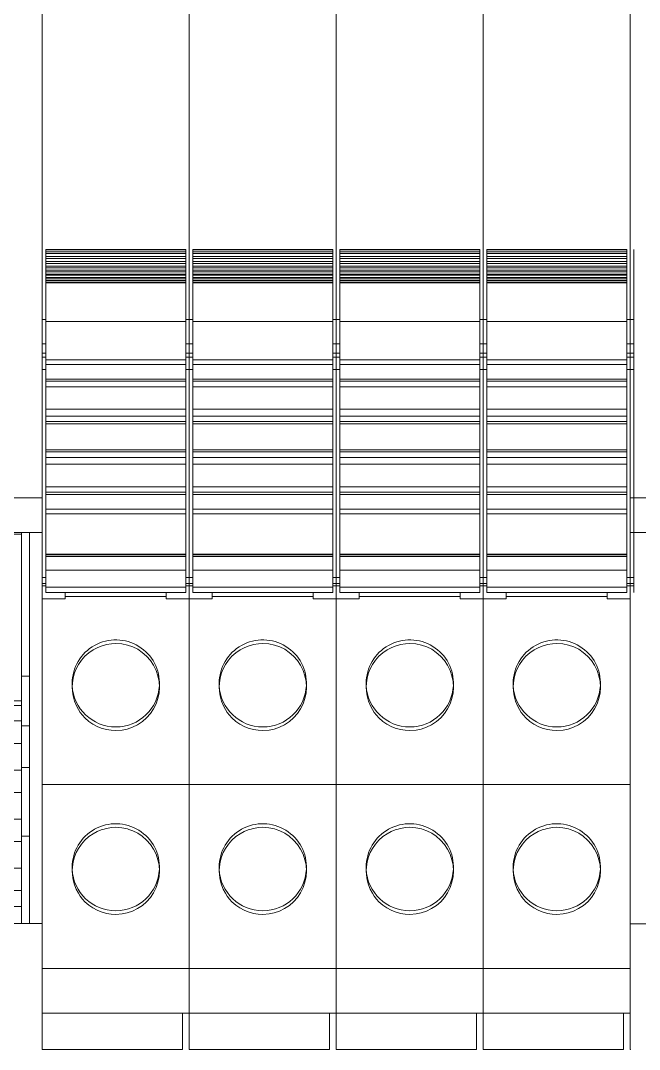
# Model space of a CAD drawing. Header units: millimetres. Extents: x 979 to 3414, y -1029 to 703.
# Drawn here: x 2281.37 to 2308.31, y 378.01 to 422.78 of the extents above; entities that cross this region are included whole.
import ezdxf

# ---------------------------------------------------------------- set-up
doc = ezdxf.new("R2010")
doc.units = ezdxf.units.MM
doc.layers.add('eProC - L2', color=41, linetype='Continuous', lineweight=20)

# ---------------------------------------------------------------- blocks, each defined once
blk = doc.blocks.new('eProC_Z_BPSN-SI-520')
at = {"layer": 'eProC - L2'}
for p, q in [((7.5, -60.072), (0, -60.072)), ((7.5, -61.577), (0, -61.577)), ((6.594, -61.647), (0.994, -61.647)), ((6.594, -78.601), (6.594, -61.577)), ((6.944, -78.601), (6.944, -61.577)), ((6.594, -67.83), (6.944, -67.83)), ((6.594, -68.91), (0.994, -68.91)), ((6.594, -69.103), (1.294, -69.103)), ((6.594, -69.783), (1.294, -69.783)), ((6.594, -70.001), (6.944, -70.001)), ((6.594, -70.757), (1.294, -70.757)), ((6.594, -71.919), (1.294, -71.919)), ((6.944, -71.801), (6.594, -71.801)), ((6.594, -72.893), (1.294, -72.893)), ((6.594, -74.054), (1.294, -74.054)), ((6.594, -75.029), (1.294, -75.029)), ((6.594, -74.801), (6.944, -74.801)), ((6.594, -76.19), (1.294, -76.19)), ((6.594, -77.165), (1.294, -77.165)), ((6.594, -77.853), (1.294, -77.853)), ((6.594, -78.601), (0.994, -78.601))]:
    blk.add_line(p, q, dxfattribs=at)
blk.add_lwpolyline([(0, 0), (7.5, 0), (7.5, -78.601), (0, -78.601)], close=True, dxfattribs=at)

msp = doc.modelspace()

# ---------------------------------------------------------------- linework, layer by layer
at = {"layer": 'eProC - L2'}
for p, q in [((2288.716, 467.559), (2288.716, 379.581)), ((2295.116, 467.559), (2295.116, 379.581)), ((2301.516, 467.559), (2301.516, 379.581)), ((2307.916, 467.559), (2307.916, 379.581)), ((2282.316, 387.581), (2282.316, 436.848)), ((2288.716, 387.581), (2288.716, 436.848)), ((2295.116, 387.581), (2295.116, 436.848)), ((2301.516, 387.581), (2301.516, 436.848)), ((2307.916, 387.581), (2307.916, 436.848)), ((2288.566, 412.82), (2282.466, 412.82)), ((2282.466, 397.886), (2282.466, 412.82)), ((2288.566, 412.807), (2282.466, 412.807)), ((2288.566, 412.82), (2288.566, 397.886)), ((2294.966, 412.82), (2288.866, 412.82)), ((2288.866, 397.886), (2288.866, 412.82)), ((2294.966, 412.807), (2288.866, 412.807)), ((2294.966, 412.82), (2294.966, 397.886)), ((2301.366, 412.82), (2295.266, 412.82)), ((2295.266, 397.886), (2295.266, 412.82)), ((2301.366, 412.807), (2295.266, 412.807)), ((2301.366, 412.82), (2301.366, 397.886)), ((2307.766, 412.82), (2301.666, 412.82)), ((2301.666, 397.886), (2301.666, 412.82)), ((2307.766, 412.807), (2301.666, 412.807)), ((2307.766, 412.82), (2307.766, 397.886)), ((2308.066, 397.886), (2308.066, 412.82)), ((2288.566, 412.715), (2282.466, 412.715)), ((2288.566, 412.649), (2282.466, 412.649)), ((2288.566, 412.52), (2282.466, 412.52)), ((2288.566, 412.42), (2282.466, 412.42)), ((2294.966, 412.715), (2288.866, 412.715)), ((2294.966, 412.649), (2288.866, 412.649)), ((2294.966, 412.52), (2288.866, 412.52)), ((2294.966, 412.42), (2288.866, 412.42)), ((2301.366, 412.715), (2295.266, 412.715)), ((2301.366, 412.649), (2295.266, 412.649)), ((2301.366, 412.52), (2295.266, 412.52)), ((2301.366, 412.42), (2295.266, 412.42)), ((2307.766, 412.715), (2301.666, 412.715)), ((2307.766, 412.649), (2301.666, 412.649)), ((2307.766, 412.52), (2301.666, 412.52)), ((2307.766, 412.42), (2301.666, 412.42)), ((2288.566, 412.298), (2282.466, 412.298)), ((2288.566, 412.21), (2282.466, 412.21)), ((2288.566, 412.096), (2282.466, 412.096)), ((2288.566, 412.019), (2282.466, 412.019)), ((2288.566, 411.912), (2282.466, 411.912)), ((2294.966, 412.298), (2288.866, 412.298)), ((2294.966, 412.21), (2288.866, 412.21)), ((2294.966, 412.096), (2288.866, 412.096)), ((2294.966, 412.019), (2288.866, 412.019)), ((2294.966, 411.912), (2288.866, 411.912)), ((2301.366, 412.298), (2295.266, 412.298)), ((2301.366, 412.21), (2295.266, 412.21)), ((2301.366, 412.096), (2295.266, 412.096)), ((2301.366, 412.019), (2295.266, 412.019)), ((2301.366, 411.912), (2295.266, 411.912)), ((2307.766, 412.298), (2301.666, 412.298)), ((2307.766, 412.21), (2301.666, 412.21)), ((2307.766, 412.096), (2301.666, 412.096)), ((2307.766, 412.019), (2301.666, 412.019)), ((2307.766, 411.912), (2301.666, 411.912)), ((2288.566, 411.848), (2282.466, 411.848)), ((2288.566, 411.749), (2282.466, 411.749)), ((2288.566, 411.698), (2282.466, 411.698)), ((2288.566, 411.606), (2282.466, 411.606)), ((2288.566, 411.568), (2282.466, 411.568)), ((2288.566, 411.483), (2282.466, 411.483)), ((2288.566, 411.459), (2282.466, 411.459)), ((2294.966, 411.848), (2288.866, 411.848)), ((2294.966, 411.749), (2288.866, 411.749)), ((2294.966, 411.698), (2288.866, 411.698)), ((2294.966, 411.606), (2288.866, 411.606)), ((2294.966, 411.568), (2288.866, 411.568)), ((2294.966, 411.483), (2288.866, 411.483)), ((2294.966, 411.459), (2288.866, 411.459)), ((2301.366, 411.848), (2295.266, 411.848)), ((2301.366, 411.749), (2295.266, 411.749)), ((2301.366, 411.698), (2295.266, 411.698)), ((2301.366, 411.606), (2295.266, 411.606)), ((2301.366, 411.568), (2295.266, 411.568)), ((2301.366, 411.483), (2295.266, 411.483)), ((2301.366, 411.459), (2295.266, 411.459)), ((2307.766, 411.848), (2301.666, 411.848)), ((2307.766, 411.749), (2301.666, 411.749)), ((2307.766, 411.698), (2301.666, 411.698)), ((2307.766, 411.606), (2301.666, 411.606)), ((2307.766, 411.568), (2301.666, 411.568)), ((2307.766, 411.483), (2301.666, 411.483)), ((2307.766, 411.459), (2301.666, 411.459)), ((2288.566, 411.382), (2282.466, 411.382)), ((2288.566, 411.365), (2282.466, 411.365)), ((2294.966, 411.382), (2288.866, 411.382)), ((2294.966, 411.365), (2288.866, 411.365)), ((2301.366, 411.382), (2295.266, 411.382)), ((2301.366, 411.365), (2295.266, 411.365)), ((2307.766, 411.382), (2301.666, 411.382)), ((2307.766, 411.365), (2301.666, 411.365)), ((2282.316, 409.77), (2282.466, 409.77)), ((2282.466, 409.684), (2288.566, 409.684)), ((2288.566, 409.77), (2288.716, 409.77)), ((2288.716, 409.77), (2288.866, 409.77)), ((2288.866, 409.684), (2294.966, 409.684)), ((2294.966, 409.77), (2295.116, 409.77)), ((2295.116, 409.77), (2295.266, 409.77)), ((2295.266, 409.684), (2301.366, 409.684)), ((2301.366, 409.77), (2301.516, 409.77)), ((2301.516, 409.77), (2301.666, 409.77)), ((2301.666, 409.684), (2307.766, 409.684)), ((2307.766, 409.77), (2307.916, 409.77)), ((2307.916, 409.77), (2308.066, 409.77)), ((2282.466, 408.714), (2282.316, 408.714)), ((2282.316, 408.711), (2282.466, 408.711)), ((2288.716, 408.714), (2288.566, 408.714)), ((2288.566, 408.711), (2288.716, 408.711)), ((2288.866, 408.714), (2288.716, 408.714)), ((2288.716, 408.711), (2288.866, 408.711)), ((2295.116, 408.714), (2294.966, 408.714)), ((2294.966, 408.711), (2295.116, 408.711)), ((2295.266, 408.714), (2295.116, 408.714)), ((2295.116, 408.711), (2295.266, 408.711)), ((2301.516, 408.714), (2301.366, 408.714)), ((2301.366, 408.711), (2301.516, 408.711)), ((2301.666, 408.714), (2301.516, 408.714)), ((2301.516, 408.711), (2301.666, 408.711)), ((2307.916, 408.714), (2307.766, 408.714)), ((2307.766, 408.711), (2307.916, 408.711)), ((2308.066, 408.714), (2307.916, 408.714)), ((2307.916, 408.711), (2308.066, 408.711)), ((2282.316, 408.311), (2282.466, 408.311)), ((2282.316, 408.132), (2282.466, 408.132)), ((2288.566, 408.02), (2282.466, 408.02)), ((2288.566, 408.311), (2288.716, 408.311)), ((2288.566, 408.132), (2288.716, 408.132)), ((2288.716, 408.311), (2288.866, 408.311)), ((2288.716, 408.132), (2288.866, 408.132)), ((2294.966, 408.02), (2288.866, 408.02)), ((2294.966, 408.311), (2295.116, 408.311)), ((2294.966, 408.132), (2295.116, 408.132)), ((2295.116, 408.311), (2295.266, 408.311)), ((2295.116, 408.132), (2295.266, 408.132)), ((2301.366, 408.02), (2295.266, 408.02)), ((2301.366, 408.311), (2301.516, 408.311)), ((2301.366, 408.132), (2301.516, 408.132)), ((2301.516, 408.311), (2301.666, 408.311)), ((2301.516, 408.132), (2301.666, 408.132)), ((2307.766, 408.02), (2301.666, 408.02)), ((2307.766, 408.311), (2307.916, 408.311)), ((2307.766, 408.132), (2307.916, 408.132)), ((2307.916, 408.311), (2308.066, 408.311)), ((2307.916, 408.132), (2308.066, 408.132)), ((2282.316, 407.601), (2282.466, 407.601)), ((2282.466, 407.82), (2288.566, 407.82)), ((2288.566, 407.601), (2288.716, 407.601)), ((2288.716, 407.601), (2288.866, 407.601)), ((2288.866, 407.82), (2294.966, 407.82)), ((2294.966, 407.601), (2295.116, 407.601)), ((2295.116, 407.601), (2295.266, 407.601)), ((2295.266, 407.82), (2301.366, 407.82)), ((2301.366, 407.601), (2301.516, 407.601)), ((2301.516, 407.601), (2301.666, 407.601)), ((2301.666, 407.82), (2307.766, 407.82)), ((2307.766, 407.601), (2307.916, 407.601)), ((2307.916, 407.601), (2308.066, 407.601)), ((2282.466, 407.178), (2288.566, 407.178)), ((2282.466, 407.083), (2288.566, 407.083)), ((2288.866, 407.178), (2294.966, 407.178)), ((2288.866, 407.083), (2294.966, 407.083)), ((2295.266, 407.178), (2301.366, 407.178)), ((2295.266, 407.083), (2301.366, 407.083)), ((2301.666, 407.178), (2307.766, 407.178)), ((2301.666, 407.083), (2307.766, 407.083)), ((2288.566, 406.845), (2282.466, 406.845)), ((2294.966, 406.845), (2288.866, 406.845)), ((2301.366, 406.845), (2295.266, 406.845)), ((2307.766, 406.845), (2301.666, 406.845)), ((2288.566, 405.87), (2282.466, 405.87)), ((2294.966, 405.87), (2288.866, 405.87)), ((2301.366, 405.87), (2295.266, 405.87)), ((2307.766, 405.87), (2301.666, 405.87)), ((2282.466, 405.57), (2288.566, 405.57)), ((2288.566, 405.333), (2282.466, 405.333)), ((2282.466, 405.237), (2288.566, 405.237)), ((2288.866, 405.57), (2294.966, 405.57)), ((2294.966, 405.333), (2288.866, 405.333)), ((2288.866, 405.237), (2294.966, 405.237)), ((2295.266, 405.57), (2301.366, 405.57)), ((2301.366, 405.333), (2295.266, 405.333)), ((2295.266, 405.237), (2301.366, 405.237)), ((2301.666, 405.57), (2307.766, 405.57)), ((2307.766, 405.333), (2301.666, 405.333)), ((2301.666, 405.237), (2307.766, 405.237)), ((2288.566, 404.103), (2282.466, 404.103)), ((2282.466, 404.008), (2288.566, 404.008)), ((2294.966, 404.103), (2288.866, 404.103)), ((2288.866, 404.008), (2294.966, 404.008)), ((2301.366, 404.103), (2295.266, 404.103)), ((2295.266, 404.008), (2301.366, 404.008)), ((2307.766, 404.103), (2301.666, 404.103)), ((2301.666, 404.008), (2307.766, 404.008)), ((2288.566, 403.77), (2282.466, 403.77)), ((2288.566, 403.47), (2282.466, 403.47)), ((2294.966, 403.77), (2288.866, 403.77)), ((2294.966, 403.47), (2288.866, 403.47)), ((2301.366, 403.77), (2295.266, 403.77)), ((2301.366, 403.47), (2295.266, 403.47)), ((2307.766, 403.77), (2301.666, 403.77)), ((2307.766, 403.47), (2301.666, 403.47)), ((2282.466, 402.495), (2288.566, 402.495)), ((2288.566, 402.258), (2282.466, 402.258)), ((2282.466, 402.162), (2288.566, 402.162)), ((2288.866, 402.495), (2294.966, 402.495)), ((2294.966, 402.258), (2288.866, 402.258)), ((2288.866, 402.162), (2294.966, 402.162)), ((2295.266, 402.495), (2301.366, 402.495)), ((2301.366, 402.258), (2295.266, 402.258)), ((2295.266, 402.162), (2301.366, 402.162)), ((2301.666, 402.495), (2307.766, 402.495)), ((2307.766, 402.258), (2301.666, 402.258)), ((2301.666, 402.162), (2307.766, 402.162)), ((2288.566, 401.52), (2282.466, 401.52)), ((2282.466, 401.32), (2288.566, 401.32)), ((2294.966, 401.52), (2288.866, 401.52)), ((2288.866, 401.32), (2294.966, 401.32)), ((2301.366, 401.52), (2295.266, 401.52)), ((2295.266, 401.32), (2301.366, 401.32)), ((2307.766, 401.52), (2301.666, 401.52)), ((2301.666, 401.32), (2307.766, 401.32)), ((2288.566, 399.558), (2282.466, 399.558)), ((2288.566, 399.532), (2282.466, 399.532)), ((2288.566, 399.462), (2282.466, 399.462)), ((2294.966, 399.558), (2288.866, 399.558)), ((2294.966, 399.532), (2288.866, 399.532)), ((2294.966, 399.462), (2288.866, 399.462)), ((2301.366, 399.558), (2295.266, 399.558)), ((2301.366, 399.532), (2295.266, 399.532)), ((2301.366, 399.462), (2295.266, 399.462)), ((2307.766, 399.558), (2301.666, 399.558)), ((2307.766, 399.532), (2301.666, 399.532)), ((2307.766, 399.462), (2301.666, 399.462)), ((2282.316, 398.545), (2282.466, 398.545)), ((2288.566, 398.857), (2282.466, 398.857)), ((2288.716, 398.545), (2288.566, 398.545)), ((2288.716, 398.545), (2288.866, 398.545)), ((2294.966, 398.857), (2288.866, 398.857)), ((2295.116, 398.545), (2294.966, 398.545)), ((2295.116, 398.545), (2295.266, 398.545)), ((2301.366, 398.857), (2295.266, 398.857)), ((2301.516, 398.545), (2301.366, 398.545)), ((2301.516, 398.545), (2301.666, 398.545)), ((2307.766, 398.857), (2301.666, 398.857)), ((2307.916, 398.545), (2307.766, 398.545)), ((2307.916, 398.545), (2308.066, 398.545)), ((2282.316, 398.279), (2282.466, 398.279)), ((2282.316, 398.18), (2282.466, 398.18)), ((2288.566, 398.13), (2282.466, 398.13)), ((2288.716, 398.279), (2288.566, 398.279)), ((2288.716, 398.18), (2288.566, 398.18)), ((2288.716, 398.279), (2288.866, 398.279)), ((2288.716, 398.18), (2288.866, 398.18)), ((2294.966, 398.13), (2288.866, 398.13)), ((2295.116, 398.279), (2294.966, 398.279)), ((2295.116, 398.18), (2294.966, 398.18)), ((2295.116, 398.279), (2295.266, 398.279)), ((2295.116, 398.18), (2295.266, 398.18)), ((2301.366, 398.13), (2295.266, 398.13)), ((2301.516, 398.279), (2301.366, 398.279)), ((2301.516, 398.18), (2301.366, 398.18)), ((2301.516, 398.279), (2301.666, 398.279)), ((2301.516, 398.18), (2301.666, 398.18)), ((2307.766, 398.13), (2301.666, 398.13)), ((2307.916, 398.279), (2307.766, 398.279)), ((2307.916, 398.18), (2307.766, 398.18)), ((2307.916, 398.279), (2308.066, 398.279)), ((2307.916, 398.18), (2308.066, 398.18)), ((2282.316, 397.621), (2283.316, 397.621)), ((2282.466, 397.886), (2288.566, 397.886)), ((2283.316, 397.621), (2283.316, 397.886)), ((2287.716, 397.721), (2283.316, 397.721)), ((2287.716, 397.621), (2287.716, 397.886)), ((2288.716, 397.621), (2287.716, 397.621)), ((2288.716, 397.621), (2289.716, 397.621)), ((2288.866, 397.886), (2294.966, 397.886)), ((2289.716, 397.621), (2289.716, 397.886)), ((2294.116, 397.721), (2289.716, 397.721)), ((2294.116, 397.621), (2294.116, 397.886)), ((2295.116, 397.621), (2294.116, 397.621)), ((2295.116, 397.621), (2296.116, 397.621)), ((2295.266, 397.886), (2301.366, 397.886)), ((2296.116, 397.621), (2296.116, 397.886)), ((2300.516, 397.721), (2296.116, 397.721)), ((2300.516, 397.621), (2300.516, 397.886)), ((2301.516, 397.621), (2300.516, 397.621)), ((2301.516, 397.621), (2302.516, 397.621)), ((2301.666, 397.886), (2307.766, 397.886)), ((2302.516, 397.621), (2302.516, 397.886)), ((2306.916, 397.721), (2302.516, 397.721)), ((2306.916, 397.621), (2306.916, 397.886)), ((2307.916, 397.621), (2306.916, 397.621)), ((2283.616, 393.936), (2283.616, 393.774)), ((2287.417, 393.774), (2287.417, 393.936)), ((2290.016, 393.936), (2290.016, 393.774)), ((2293.817, 393.774), (2293.817, 393.936)), ((2296.416, 393.936), (2296.416, 393.774)), ((2300.217, 393.774), (2300.217, 393.936)), ((2302.816, 393.936), (2302.816, 393.774)), ((2306.617, 393.774), (2306.617, 393.936)), ((2288.716, 389.533), (2282.316, 389.533)), ((2295.116, 389.533), (2288.716, 389.533)), ((2301.516, 389.533), (2295.116, 389.533)), ((2307.916, 389.533), (2301.516, 389.533)), ((2282.316, 387.601), (2282.316, 387.582)), ((2282.316, 387.582), (2282.316, 379.581)), ((2288.716, 387.601), (2288.716, 387.582)), ((2288.716, 387.582), (2288.716, 379.581)), ((2295.116, 387.601), (2295.116, 387.582)), ((2295.116, 387.582), (2295.116, 379.581)), ((2301.516, 387.601), (2301.516, 387.582)), ((2301.516, 387.582), (2301.516, 379.581)), ((2307.916, 387.601), (2307.916, 387.582)), ((2307.916, 387.582), (2307.916, 379.581)), ((2283.616, 385.936), (2283.616, 385.774)), ((2287.417, 385.774), (2287.417, 385.936)), ((2290.016, 385.936), (2290.016, 385.774)), ((2293.817, 385.774), (2293.817, 385.936)), ((2296.416, 385.936), (2296.416, 385.774)), ((2300.217, 385.774), (2300.217, 385.936)), ((2302.816, 385.936), (2302.816, 385.774)), ((2306.617, 385.774), (2306.617, 385.936)), ((2282.316, 384.124), (2282.316, 384.127)), ((2282.316, 383.77), (2282.316, 379.87)), ((2288.716, 384.124), (2288.716, 384.127)), ((2288.716, 383.77), (2288.716, 379.87)), ((2295.116, 384.124), (2295.116, 384.127)), ((2295.116, 383.77), (2295.116, 379.87)), ((2301.516, 384.124), (2301.516, 384.127)), ((2301.516, 383.77), (2301.516, 379.87)), ((2307.916, 384.124), (2307.916, 384.127)), ((2307.916, 383.77), (2307.916, 379.87)), ((2288.716, 381.533), (2282.316, 381.533)), ((2295.116, 381.533), (2288.716, 381.533)), ((2301.516, 381.533), (2295.116, 381.533)), ((2307.916, 381.533), (2301.516, 381.533)), ((2288.716, 379.588), (2282.316, 379.588)), ((2288.716, 379.583), (2282.316, 379.583)), ((2282.316, 379.581), (2288.716, 379.581)), ((2282.316, 379.578), (2282.316, 378.008)), ((2288.416, 378.008), (2288.416, 379.581)), ((2295.116, 379.588), (2288.716, 379.588)), ((2295.116, 379.583), (2288.716, 379.583)), ((2288.716, 379.581), (2295.116, 379.581)), ((2288.716, 379.578), (2288.716, 378.008)), ((2294.816, 378.008), (2294.816, 379.581)), ((2301.516, 379.588), (2295.116, 379.588)), ((2301.516, 379.583), (2295.116, 379.583)), ((2295.116, 379.581), (2301.516, 379.581)), ((2295.116, 379.578), (2295.116, 378.008)), ((2301.216, 378.008), (2301.216, 379.581)), ((2307.916, 379.588), (2301.516, 379.588)), ((2307.916, 379.583), (2301.516, 379.583)), ((2301.516, 379.581), (2307.916, 379.581)), ((2301.516, 379.578), (2301.516, 378.008)), ((2307.616, 378.008), (2307.616, 379.581)), ((2307.916, 379.578), (2307.916, 378.008)), ((2282.316, 378.01), (2288.416, 378.01)), ((2282.316, 378.008), (2288.416, 378.008)), ((2288.716, 378.01), (2294.816, 378.01)), ((2288.716, 378.008), (2294.816, 378.008)), ((2295.116, 378.01), (2301.216, 378.01)), ((2295.116, 378.008), (2301.216, 378.008)), ((2301.516, 378.01), (2307.616, 378.01)), ((2301.516, 378.008), (2307.616, 378.008))]:
    msp.add_line(p, q, dxfattribs=at)
for points in [[(2285.517, 395.673), (2285.323, 395.663), (2285.11, 395.629), (2284.882, 395.563), (2284.704, 395.49), (2284.525, 395.393), (2284.347, 395.269), (2284.175, 395.118), (2284.019, 394.941), (2283.892, 394.758), (2283.794, 394.575), (2283.721, 394.395), (2283.658, 394.169), (2283.626, 393.961), (2283.616, 393.777), (2283.616, 393.774)], [(2285.517, 395.673), (2285.776, 395.653), (2286.021, 395.604), (2286.252, 395.526), (2286.469, 395.419), (2286.671, 395.282), (2286.859, 395.116), (2287.024, 394.928), (2287.161, 394.723), (2287.272, 394.5), (2287.352, 394.264), (2287.4, 394.022), (2287.417, 393.774), (2287.417, 393.774)], [(2291.917, 395.673), (2291.723, 395.663), (2291.51, 395.629), (2291.282, 395.563), (2291.104, 395.49), (2290.925, 395.393), (2290.747, 395.269), (2290.575, 395.118), (2290.419, 394.941), (2290.292, 394.758), (2290.194, 394.575), (2290.121, 394.395), (2290.058, 394.169), (2290.026, 393.961), (2290.016, 393.777), (2290.016, 393.774)], [(2291.917, 395.673), (2292.176, 395.653), (2292.421, 395.604), (2292.652, 395.526), (2292.869, 395.419), (2293.071, 395.282), (2293.259, 395.116), (2293.424, 394.928), (2293.561, 394.723), (2293.672, 394.5), (2293.752, 394.264), (2293.8, 394.022), (2293.817, 393.774), (2293.817, 393.774)], [(2298.317, 395.673), (2298.123, 395.663), (2297.91, 395.629), (2297.682, 395.563), (2297.504, 395.49), (2297.325, 395.393), (2297.147, 395.269), (2296.975, 395.118), (2296.819, 394.941), (2296.692, 394.758), (2296.594, 394.575), (2296.521, 394.395), (2296.458, 394.169), (2296.426, 393.961), (2296.416, 393.777), (2296.416, 393.774)], [(2298.317, 395.673), (2298.576, 395.653), (2298.821, 395.604), (2299.052, 395.526), (2299.269, 395.419), (2299.471, 395.282), (2299.659, 395.116), (2299.824, 394.928), (2299.961, 394.723), (2300.072, 394.5), (2300.152, 394.264), (2300.2, 394.022), (2300.217, 393.774), (2300.217, 393.774)], [(2304.717, 395.673), (2304.523, 395.663), (2304.31, 395.629), (2304.082, 395.563), (2303.904, 395.49), (2303.725, 395.393), (2303.547, 395.269), (2303.375, 395.118), (2303.219, 394.941), (2303.092, 394.758), (2302.994, 394.575), (2302.921, 394.395), (2302.858, 394.169), (2302.826, 393.961), (2302.816, 393.777), (2302.816, 393.774)], [(2304.717, 395.673), (2304.976, 395.653), (2305.221, 395.604), (2305.452, 395.526), (2305.669, 395.419), (2305.871, 395.282), (2306.059, 395.116), (2306.224, 394.928), (2306.361, 394.723), (2306.472, 394.5), (2306.552, 394.264), (2306.6, 394.022), (2306.617, 393.774), (2306.617, 393.774)], [(2283.616, 393.774), (2283.625, 393.599), (2283.655, 393.395), (2283.716, 393.169), (2283.788, 392.988), (2283.886, 392.802), (2283.968, 392.677), (2284.064, 392.554), (2284.175, 392.435), (2284.344, 392.285), (2284.521, 392.163), (2284.7, 392.067), (2284.877, 391.994), (2285.105, 391.928), (2285.32, 391.894), (2285.517, 391.884)], [(2287.417, 393.774), (2287.401, 393.526), (2287.352, 393.284), (2287.272, 393.049), (2287.162, 392.827), (2287.024, 392.623), (2286.86, 392.437), (2286.672, 392.273), (2286.466, 392.136), (2286.244, 392.028), (2286.009, 391.948), (2285.787, 391.905), (2285.517, 391.884)], [(2290.016, 393.774), (2290.025, 393.599), (2290.055, 393.395), (2290.116, 393.169), (2290.188, 392.988), (2290.286, 392.802), (2290.368, 392.677), (2290.464, 392.554), (2290.575, 392.435), (2290.744, 392.285), (2290.921, 392.163), (2291.1, 392.067), (2291.277, 391.994), (2291.505, 391.928), (2291.72, 391.894), (2291.917, 391.884)], [(2293.817, 393.774), (2293.801, 393.526), (2293.752, 393.284), (2293.672, 393.049), (2293.562, 392.827), (2293.424, 392.623), (2293.26, 392.437), (2293.072, 392.273), (2292.866, 392.136), (2292.644, 392.028), (2292.409, 391.948), (2292.187, 391.905), (2291.917, 391.884)], [(2296.416, 393.774), (2296.425, 393.599), (2296.455, 393.395), (2296.516, 393.169), (2296.588, 392.988), (2296.686, 392.802), (2296.768, 392.677), (2296.864, 392.554), (2296.975, 392.435), (2297.144, 392.285), (2297.321, 392.163), (2297.5, 392.067), (2297.677, 391.994), (2297.905, 391.928), (2298.12, 391.894), (2298.317, 391.884)], [(2300.217, 393.774), (2300.201, 393.526), (2300.152, 393.284), (2300.072, 393.049), (2299.962, 392.827), (2299.824, 392.623), (2299.66, 392.437), (2299.472, 392.273), (2299.266, 392.136), (2299.044, 392.028), (2298.809, 391.948), (2298.587, 391.905), (2298.317, 391.884)], [(2302.816, 393.774), (2302.825, 393.599), (2302.855, 393.395), (2302.916, 393.169), (2302.988, 392.988), (2303.086, 392.802), (2303.168, 392.677), (2303.264, 392.554), (2303.375, 392.435), (2303.544, 392.285), (2303.721, 392.163), (2303.9, 392.067), (2304.077, 391.994), (2304.305, 391.928), (2304.52, 391.894), (2304.717, 391.884)], [(2306.617, 393.774), (2306.601, 393.526), (2306.552, 393.284), (2306.472, 393.049), (2306.362, 392.827), (2306.224, 392.623), (2306.06, 392.437), (2305.872, 392.273), (2305.666, 392.136), (2305.444, 392.028), (2305.209, 391.948), (2304.987, 391.905), (2304.717, 391.884)], [(2284.946, 387.585), (2284.882, 387.563), (2284.704, 387.49), (2284.525, 387.393), (2284.347, 387.269), (2284.175, 387.118), (2284.019, 386.941), (2283.892, 386.758), (2283.794, 386.575), (2283.721, 386.395), (2283.658, 386.169), (2283.626, 385.961), (2283.616, 385.777), (2283.616, 385.774)], [(2285.517, 387.673), (2285.323, 387.663), (2285.11, 387.629), (2284.946, 387.585)], [(2285.517, 387.673), (2285.776, 387.653), (2286.021, 387.604), (2286.091, 387.584)], [(2286.091, 387.584), (2286.252, 387.526), (2286.469, 387.419), (2286.671, 387.282), (2286.859, 387.116), (2287.024, 386.928), (2287.161, 386.723), (2287.272, 386.5), (2287.352, 386.264), (2287.4, 386.022), (2287.417, 385.774), (2287.417, 385.774)], [(2291.346, 387.585), (2291.282, 387.563), (2291.104, 387.49), (2290.925, 387.393), (2290.747, 387.269), (2290.575, 387.118), (2290.419, 386.941), (2290.292, 386.758), (2290.194, 386.575), (2290.121, 386.395), (2290.058, 386.169), (2290.026, 385.961), (2290.016, 385.777), (2290.016, 385.774)], [(2291.917, 387.673), (2291.723, 387.663), (2291.51, 387.629), (2291.346, 387.585)], [(2291.917, 387.673), (2292.176, 387.653), (2292.421, 387.604), (2292.491, 387.584)], [(2292.491, 387.584), (2292.652, 387.526), (2292.869, 387.419), (2293.071, 387.282), (2293.259, 387.116), (2293.424, 386.928), (2293.561, 386.723), (2293.672, 386.5), (2293.752, 386.264), (2293.8, 386.022), (2293.817, 385.774), (2293.817, 385.774)], [(2297.746, 387.585), (2297.682, 387.563), (2297.504, 387.49), (2297.325, 387.393), (2297.147, 387.269), (2296.975, 387.118), (2296.819, 386.941), (2296.692, 386.758), (2296.594, 386.575), (2296.521, 386.395), (2296.458, 386.169), (2296.426, 385.961), (2296.416, 385.777), (2296.416, 385.774)], [(2298.317, 387.673), (2298.123, 387.663), (2297.91, 387.629), (2297.746, 387.585)], [(2298.317, 387.673), (2298.576, 387.653), (2298.821, 387.604), (2298.891, 387.584)], [(2298.891, 387.584), (2299.052, 387.526), (2299.269, 387.419), (2299.471, 387.282), (2299.659, 387.116), (2299.824, 386.928), (2299.961, 386.723), (2300.072, 386.5), (2300.152, 386.264), (2300.2, 386.022), (2300.217, 385.774), (2300.217, 385.774)], [(2304.146, 387.585), (2304.082, 387.563), (2303.904, 387.49), (2303.725, 387.393), (2303.547, 387.269), (2303.375, 387.118), (2303.219, 386.941), (2303.092, 386.758), (2302.994, 386.575), (2302.921, 386.395), (2302.858, 386.169), (2302.826, 385.961), (2302.816, 385.777), (2302.816, 385.774)], [(2304.717, 387.673), (2304.523, 387.663), (2304.31, 387.629), (2304.146, 387.585)], [(2304.717, 387.673), (2304.976, 387.653), (2305.221, 387.604), (2305.291, 387.584)], [(2305.291, 387.584), (2305.452, 387.526), (2305.669, 387.419), (2305.871, 387.282), (2306.059, 387.116), (2306.224, 386.928), (2306.361, 386.723), (2306.472, 386.5), (2306.552, 386.264), (2306.6, 386.022), (2306.617, 385.774), (2306.617, 385.774)], [(2283.616, 385.774), (2283.625, 385.599), (2283.655, 385.395), (2283.716, 385.169), (2283.788, 384.988), (2283.886, 384.802), (2283.968, 384.677), (2284.064, 384.554), (2284.175, 384.435), (2284.344, 384.285), (2284.521, 384.163), (2284.7, 384.067), (2284.877, 383.994), (2285.105, 383.928), (2285.32, 383.894), (2285.517, 383.884)], [(2287.417, 385.774), (2287.401, 385.526), (2287.352, 385.284), (2287.272, 385.049), (2287.162, 384.827), (2287.024, 384.623), (2286.86, 384.437), (2286.672, 384.273), (2286.466, 384.136), (2286.244, 384.028), (2286.009, 383.948), (2285.787, 383.905), (2285.517, 383.884)], [(2290.016, 385.774), (2290.025, 385.599), (2290.055, 385.395), (2290.116, 385.169), (2290.188, 384.988), (2290.286, 384.802), (2290.368, 384.677), (2290.464, 384.554), (2290.575, 384.435), (2290.744, 384.285), (2290.921, 384.163), (2291.1, 384.067), (2291.277, 383.994), (2291.505, 383.928), (2291.72, 383.894), (2291.917, 383.884)], [(2293.817, 385.774), (2293.801, 385.526), (2293.752, 385.284), (2293.672, 385.049), (2293.562, 384.827), (2293.424, 384.623), (2293.26, 384.437), (2293.072, 384.273), (2292.866, 384.136), (2292.644, 384.028), (2292.409, 383.948), (2292.187, 383.905), (2291.917, 383.884)], [(2296.416, 385.774), (2296.425, 385.599), (2296.455, 385.395), (2296.516, 385.169), (2296.588, 384.988), (2296.686, 384.802), (2296.768, 384.677), (2296.864, 384.554), (2296.975, 384.435), (2297.144, 384.285), (2297.321, 384.163), (2297.5, 384.067), (2297.677, 383.994), (2297.905, 383.928), (2298.12, 383.894), (2298.317, 383.884)], [(2300.217, 385.774), (2300.201, 385.526), (2300.152, 385.284), (2300.072, 385.049), (2299.962, 384.827), (2299.824, 384.623), (2299.66, 384.437), (2299.472, 384.273), (2299.266, 384.136), (2299.044, 384.028), (2298.809, 383.948), (2298.587, 383.905), (2298.317, 383.884)], [(2302.816, 385.774), (2302.825, 385.599), (2302.855, 385.395), (2302.916, 385.169), (2302.988, 384.988), (2303.086, 384.802), (2303.168, 384.677), (2303.264, 384.554), (2303.375, 384.435), (2303.544, 384.285), (2303.721, 384.163), (2303.9, 384.067), (2304.077, 383.994), (2304.305, 383.928), (2304.52, 383.894), (2304.717, 383.884)], [(2306.617, 385.774), (2306.601, 385.526), (2306.552, 385.284), (2306.472, 385.049), (2306.362, 384.827), (2306.224, 384.623), (2306.06, 384.437), (2305.872, 384.273), (2305.666, 384.136), (2305.444, 384.028), (2305.209, 383.948), (2304.987, 383.905), (2304.717, 383.884)]]:
    msp.add_lwpolyline(points, dxfattribs=at)
for centre, start_param, end_param in [((2285.517, 393.936), 6.235558, 9.424778), ((2291.917, 393.936), 6.235558, 9.424778), ((2298.317, 393.936), 6.235558, 9.424778), ((2304.717, 393.936), 6.235558, 9.424778), ((2285.517, 393.936), 3.141593, 3.187944), ((2285.517, 393.936), 3.187944, 6.235558), ((2291.917, 393.936), 3.141593, 3.187944), ((2291.917, 393.936), 3.187944, 6.235558), ((2298.317, 393.936), 3.141593, 3.187944), ((2298.317, 393.936), 3.187944, 6.235558), ((2304.717, 393.936), 3.141593, 3.187944), ((2304.717, 393.936), 3.187944, 6.235558), ((2285.517, 385.936), 6.235558, 9.424778), ((2291.917, 385.936), 6.235558, 9.424778), ((2298.317, 385.936), 6.235558, 9.424778), ((2304.717, 385.936), 6.235558, 9.424778), ((2285.517, 385.936), 3.141593, 3.187944), ((2291.917, 385.936), 3.141593, 3.187944), ((2298.317, 385.936), 3.141593, 3.187944), ((2304.717, 385.936), 3.141593, 3.187944), ((2285.517, 385.936), 3.187944, 6.235558), ((2291.917, 385.936), 3.187944, 6.235558), ((2298.317, 385.936), 3.187944, 6.235558), ((2304.717, 385.936), 3.187944, 6.235558)]:
    msp.add_ellipse(centre, major_axis=(1.9, 0), ratio=0.997065, start_param=start_param, end_param=end_param, dxfattribs=at)
for p in [(2282.316, 378.01), (2288.716, 378.01), (2295.116, 378.01), (2301.516, 378.01), (2307.916, 378.01)]:
    msp.add_point(p, dxfattribs=at)

# ---------------------------------------------------------------- block references
for p in [(2274.816, 462.084), (2307.916, 462.077)]:
    msp.add_blockref('eProC_Z_BPSN-SI-520', p)

doc.saveas('drawing.dxf')
